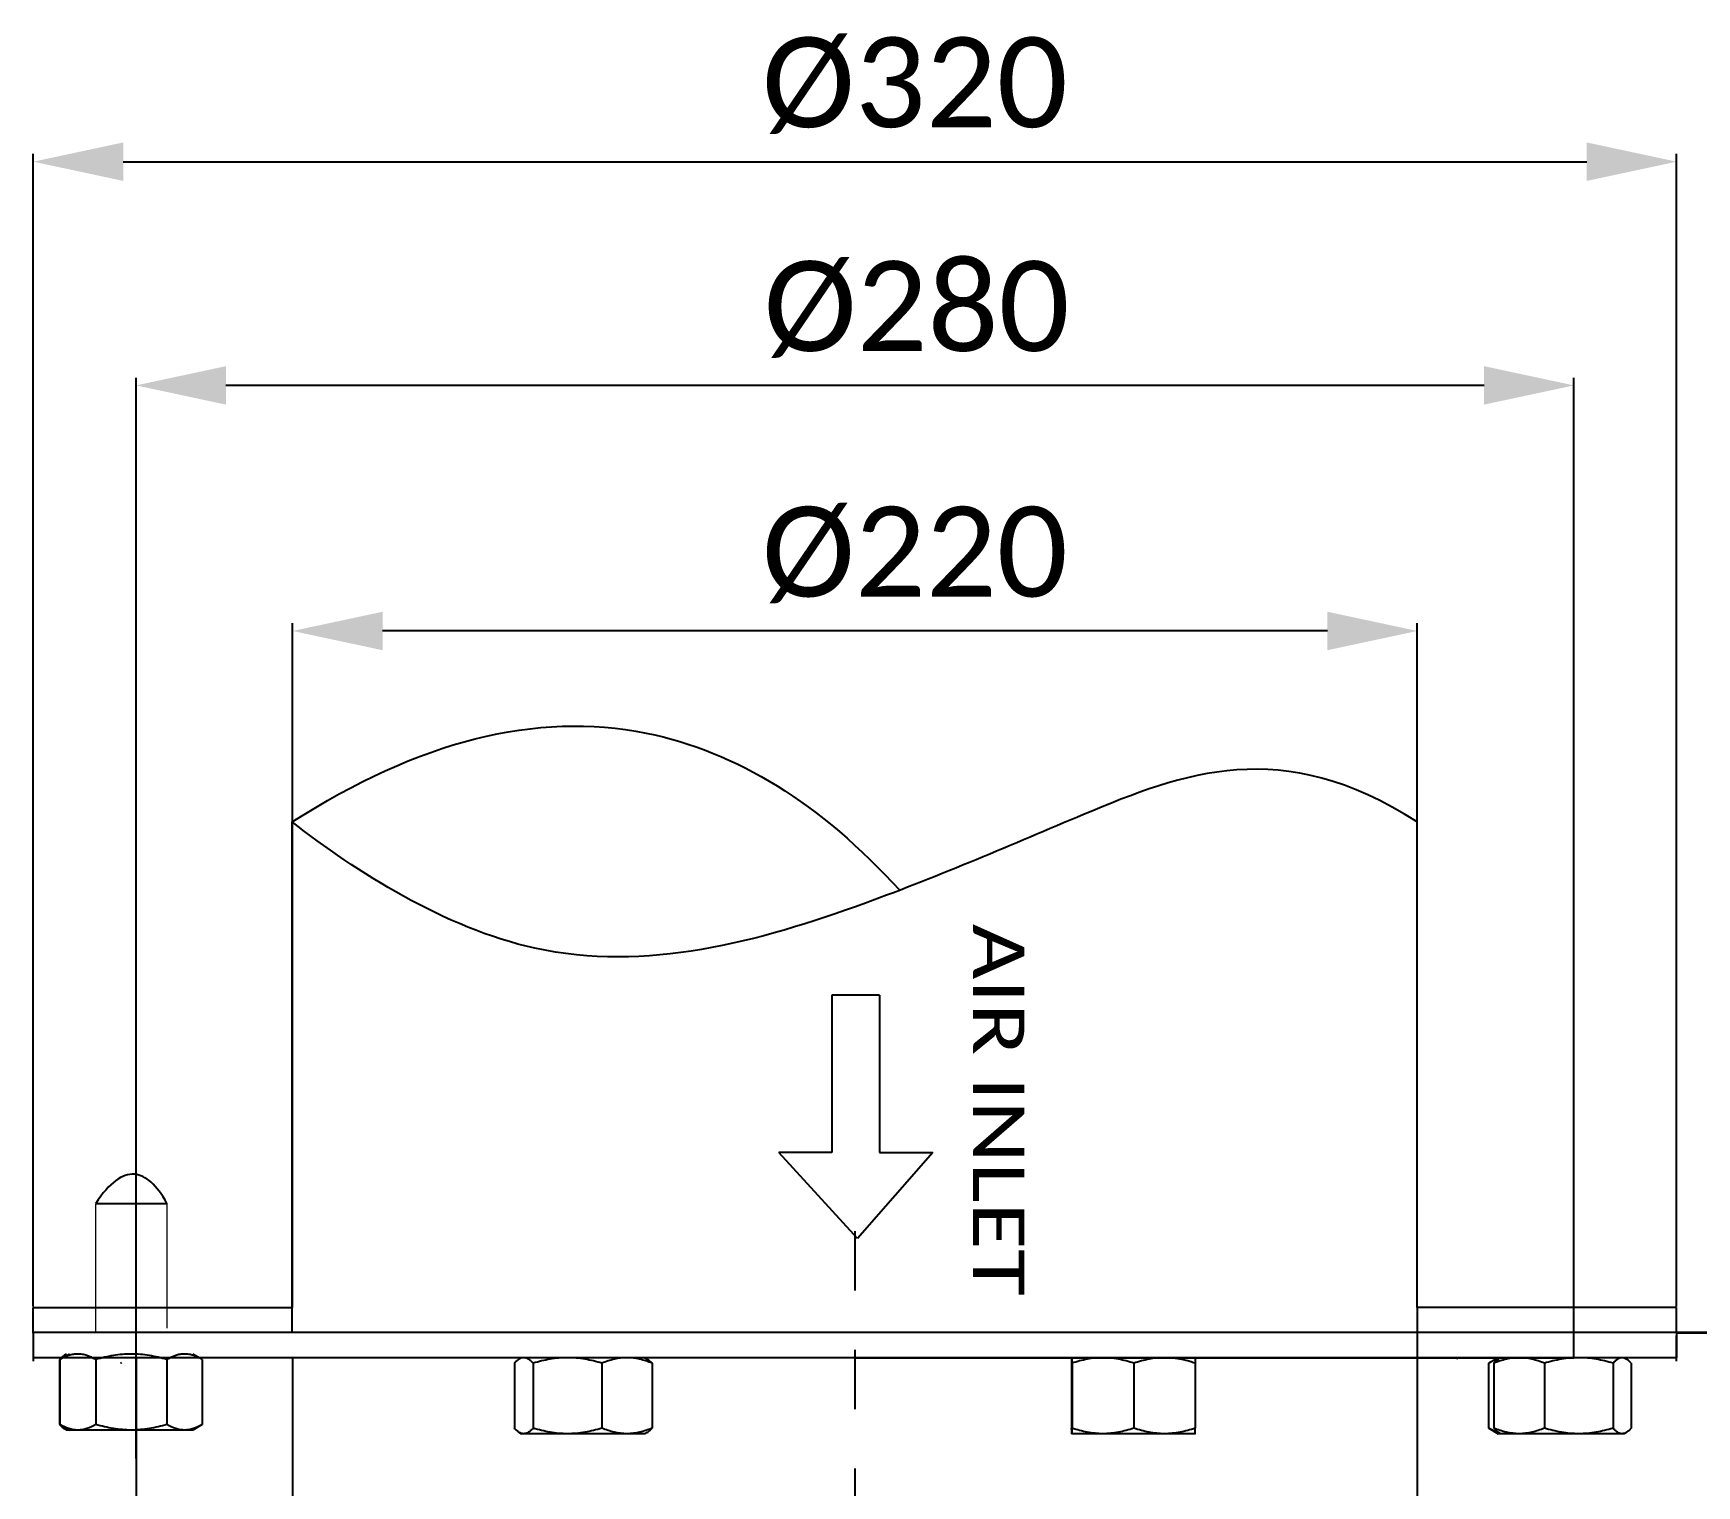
# Model space of a CAD drawing. Header units: millimetres. Extents: x 233 to 4124, y -943 to 2529.
# Drawn here: x 545.1 to 869, y 1400.6 to 1683.5 of the extents above; entities that cross this region are included whole.
import ezdxf
from ezdxf.enums import TextEntityAlignment as Align

# ---------------------------------------------------------------- set-up
doc = ezdxf.new("R2010")
doc.units = ezdxf.units.MM
doc.header["$LTSCALE"] = 115.5
doc.header["$PDMODE"] = 3
doc.header["$PDSIZE"] = 8
doc.linetypes.add('DASHED', pattern=[0.2, 0.1, -0.1])
doc.layers.get('0').update_dxf_attribs({"linetype": 'CONTINUOUS'})
doc.layers.get('Defpoints').update_dxf_attribs({"linetype": 'CONTINUOUS'})
doc.layers.add('00_BUW_DATUM', color=7, linetype='CONTINUOUS')
doc.styles.get("Standard").update_dxf_attribs({"font": 'calibri.ttf'})
doc.dimstyles.new('DIMSTYLE_3', dxfattribs={"dimtxt": 17.5, "dimasz": 17.5, "dimexe": 1.5, "dimexo": 1, "dimgap": 0.875, "dimtad": 1, "dimdsep": 46, "dimtxsty": 'Standard', "dimblk": '_FILLED', "dimblk1": '_FILLED', "dimblk2": '_FILLED', "dimcen": 0.09, "dimazin": 2, "dimtp": 0.01, "dimtm": 0.01, "dimtfac": 1, "dimtofl": 0, "dimtmove": 0, "dimatfit": 3, "dimldrblk": '_FILLED', "dimfxl": 1, "dimtolj": 1, "dimarcsym": 0})
doc.dimstyles.get("Standard").update_dxf_attribs({"dimtxt": 17.5, "dimasz": 17.5, "dimexe": 1.5, "dimexo": 1, "dimtad": 1, "dimdsep": 46, "dimtxsty": 'Standard', "dimblk": '_FILLED', "dimblk1": '_FILLED', "dimblk2": '_FILLED', "dimcen": 0.09, "dimazin": 2, "dimtol": 1, "dimtp": 0.01, "dimtm": 0.01, "dimtfac": 1, "dimtofl": 0, "dimtmove": 0, "dimatfit": 3, "dimldrblk": '_FILLED', "dimfxl": 1, "dimtolj": 1, "dimarcsym": 0})

# ---------------------------------------------------------------- blocks, each defined once
blk = doc.blocks.new('_FILLED')
at = {"color": 0, "linetype": 'ByBlock'}
blk.add_solid([(0, 0), (-1, 0.214), (-1, -0.214)], dxfattribs=at)
blk = doc.blocks.new('*D196')
at = {"color": 0, "linetype": 'Continuous', "lineweight": -2}
for p, q in [((595.63, 1435.52), (595.63, 1568.56)), ((814.63, 1435.52), (814.63, 1568.56)), ((797.13, 1567.06), (613.13, 1567.06))]:
    blk.add_line(p, q, dxfattribs=at)
at = {"layer": 'Defpoints', "color": 0}
for p in [(595.63, 1567.06), (595.63, 1434.52), (814.63, 1434.52)]:
    blk.add_point(p, dxfattribs=at)
at = {"color": 0, "linetype": 'ByBlock', "lineweight": -2, "xscale": 17.5, "yscale": 17.5, "zscale": 17.5, "rotation": 180}
blk.add_blockref('_FILLED', (595.63, 1567.06), dxfattribs=at)
at = {"color": 0, "linetype": 'ByBlock', "lineweight": -2, "xscale": 17.5, "yscale": 17.5, "zscale": 17.5}
blk.add_blockref('_FILLED', (814.63, 1567.06), dxfattribs=at)
at = {"color": 0, "insert": (716.79, 1591.26), "char_height": 17.5, "attachment_point": 2, "line_spacing_factor": 0.9}
blk.add_mtext('\\A1;%%c220', dxfattribs=at)
blk = doc.blocks.new('*D199')
at = {"color": 0, "linetype": 'Continuous', "lineweight": -2}
for p, q in [((545.13, 1435.52), (545.13, 1659.96)), ((865.13, 1435.52), (865.13, 1659.96)), ((562.63, 1658.46), (847.63, 1658.46))]:
    blk.add_line(p, q, dxfattribs=at)
at = {"layer": 'Defpoints', "color": 0}
for p in [(865.13, 1658.46), (545.13, 1434.52), (865.13, 1434.52)]:
    blk.add_point(p, dxfattribs=at)
at = {"color": 0, "linetype": 'ByBlock', "lineweight": -2, "xscale": 17.5, "yscale": 17.5, "zscale": 17.5, "rotation": 180}
blk.add_blockref('_FILLED', (545.13, 1658.46), dxfattribs=at)
at = {"color": 0, "linetype": 'ByBlock', "lineweight": -2, "xscale": 17.5, "yscale": 17.5, "zscale": 17.5}
blk.add_blockref('_FILLED', (865.13, 1658.46), dxfattribs=at)
at = {"color": 0, "insert": (716.79, 1682.67), "char_height": 17.5, "attachment_point": 2, "line_spacing_factor": 0.9}
blk.add_mtext('\\A1;%%c320', dxfattribs=at)
blk = doc.blocks.new('*D202')
at = {"color": 0, "linetype": 'Continuous', "lineweight": -2}
for p, q in [((565.13, 1405.9), (565.13, 1616.39)), ((845.13, 1455.52), (845.13, 1616.39)), ((827.63, 1614.89), (582.63, 1614.89))]:
    blk.add_line(p, q, dxfattribs=at)
at = {"layer": 'Defpoints', "color": 0}
for p in [(565.13, 1614.89), (845.13, 1454.52), (565.13, 1404.9)]:
    blk.add_point(p, dxfattribs=at)
at = {"color": 0, "linetype": 'ByBlock', "lineweight": -2, "xscale": 17.5, "yscale": 17.5, "zscale": 17.5, "rotation": 180}
blk.add_blockref('_FILLED', (565.13, 1614.89), dxfattribs=at)
at = {"color": 0, "linetype": 'ByBlock', "lineweight": -2, "xscale": 17.5, "yscale": 17.5, "zscale": 17.5}
blk.add_blockref('_FILLED', (845.13, 1614.89), dxfattribs=at)
at = {"color": 0, "insert": (717.14, 1639.09), "char_height": 17.5, "attachment_point": 2, "line_spacing_factor": 0.9}
blk.add_mtext('\\A1;%%c280', dxfattribs=at)
blk = doc.blocks.new('ARROW_2_BL1', base_point=(965.05, 1014.41))
at = {"color": 7, "linetype": 'Continuous'}
for p, q in [((972, 1019.03), (972, 1029.41)), ((972, 1029.41), (988.75, 1014.72)), ((941.36, 1019.03), (941.36, 1009.78)), ((941.36, 1019.03), (972, 1019.03)), ((988.75, 1014.72), (972, 999.41)), ((941.36, 1009.78), (972, 1009.78)), ((972, 1009.78), (972, 999.41))]:
    blk.add_line(p, q, dxfattribs=at)
blk = doc.blocks.new('*D203')
at = {"color": 0, "lineweight": -2}
for p, q in [((855.49, 1430.52), (946.3, 1430.52)), ((944.8, 1413.02), (944.8, 1390.11)), ((944.8, 1348.02), (944.8, 1370.93)), ((858.17, 1330.52), (946.3, 1330.52))]:
    blk.add_line(p, q, dxfattribs=at)
at = {"layer": 'Defpoints', "color": 0}
for p in [(854.49, 1430.52), (857.17, 1330.52), (944.8, 1330.52)]:
    blk.add_point(p, dxfattribs=at)
at = {"color": 0, "linetype": 'ByBlock', "lineweight": -2, "xscale": 17.5, "yscale": 17.5, "zscale": 17.5}
for p, rotation in [((944.8, 1430.52), 90), ((944.8, 1330.52), 270)]:
    blk.add_blockref('_FILLED', p, dxfattribs=dict(at, rotation=rotation))
at = {"color": 0, "insert": (944.8, 1380.52), "char_height": 17.5, "attachment_point": 5}
blk.add_mtext('\\A1;\\A1;100', dxfattribs=at)

msp = doc.modelspace()

# ---------------------------------------------------------------- linework, layer by layer
at = {"linetype": 'Continuous'}
for p, q in [((595.62037, 1435.32421), (595.62037, 1535.32421)), ((814.63067, 1435.32421), (814.63067, 1535.32421)), ((595.55267, 1430.51963), (595.55267, 1529.8623)), ((557.29747, 1455.5771), (571.1537, 1455.5771)), ((545.12037, 1435.32421), (595.62037, 1435.32421)), ((545.12037, 1430.32421), (545.12037, 1435.32421)), ((814.63067, 1435.32421), (814.62555, 1421.51963)), ((865.13067, 1435.32421), (814.63067, 1435.32421)), ((865.13067, 1430.32421), (865.13067, 1435.32421)), ((545.12552, 1430.51963), (865.12552, 1430.51963)), ((545.12552, 1430.51963), (545.12552, 1425.51963)), ((545.12552, 1429.8623), (545.12552, 1424.8623)), ((865.12552, 1430.51963), (865.12552, 1425.51963)), ((865.12552, 1424.8623), (865.12552, 1429.8623)), ((1034.63067, 1430.32421), (865.13067, 1430.32421)), ((865.12552, 1425.51963), (545.12552, 1425.51963)), ((595.62552, 1425.51963), (595.62552, 1347.05599)), ((814.62552, 1421.51963), (814.62552, 1347.05599))]:
    msp.add_line(p, q, dxfattribs=at)
for p, q in [((845.12552, 1425.51963), (845.12552, 1502.04494)), ((705.12552, 1425.51963), (565.12552, 1425.51963)), ((565.12552, 1425.51963), (565.12552, 1379.15212)), ((705.12552, 1425.51963), (845.12552, 1425.51963)), ((705.12552, 1425.51963), (845.12552, 1425.51963))]:
    msp.add_line(p, q)
at = {"linetype": 'DASHED'}
msp.add_line((705.12552, 1450.16492), (705.12552, 1391.51998), dxfattribs=at)
at = {"linetype": 'Continuous', "const_width": 0.25}
for points in [[(557.29747, 1430.5771), (557.29747, 1455.5771)], [(571.1537, 1431.23443), (571.1537, 1455.5771)]]:
    msp.add_lwpolyline(points, dxfattribs=at)
at = {"linetype": 'Continuous'}
for points, knots in [([(595.55267, 1529.8623), (620.09757, 1545.6822), (661.85095, 1556.16719), (698.43114, 1533.46984), (713.83411, 1516.55396)], [0, 0, 0, 0, 0.550330011, 1, 1, 1, 1]), ([(814.62552, 1529.8623), (788.11382, 1546.84507), (755.77087, 1534.27118), (701.94652, 1510.66505), (646.19009, 1495.68141), (607.94473, 1520.21414), (595.55267, 1529.8623)], [0, 0, 0, 0, 0.283882304, 0.483821584, 0.767568607, 1, 1, 1, 1]), ([(571.1537, 1455.5771), (569.12844, 1459.16389), (564.68726, 1463.16031), (559.90915, 1459.57351), (557.29747, 1455.5771)], [0, 0, 0, 0, 0.472991657, 1, 1, 1, 1])]:
    msp.add_open_spline(points, degree=3, knots=knots, dxfattribs=at)
at = {"layer": '00_BUW_DATUM', "linetype": 'Continuous'}
for p, q in [((552.16484, 1426.23443), (550.34864, 1425.18584)), ((551.62235, 1426.23443), (551.21571, 1425.99965)), ((578.02106, 1425.16263), (576.16484, 1426.23443)), ((640.20536, 1425.51963), (639.76501, 1425.26539)), ((664.20536, 1425.51963), (664.64571, 1425.26539)), ((822.73824, 1425.51963), (822.3316, 1425.28485)), ((830.36343, 1425.51963), (828.54723, 1424.47105)), ((854.90591, 1425.51963), (855.31256, 1425.28485)), ((550.25642, 1425.16263), (550.25642, 1412.50622)), ((550.30861, 1425.16263), (550.30861, 1412.50622)), ((557.29747, 1425.16263), (557.29747, 1412.50622)), ((562.29363, 1424.50254), (562.14687, 1424.44783)), ((562.23493, 1424.48336), (562.14687, 1424.44783)), ((562.23974, 1424.47102), (562.19906, 1424.44783)), ((562.23999, 1424.46933), (562.19906, 1424.44783)), ((562.29285, 1424.50646), (562.23493, 1424.48336)), ((571.1537, 1425.16263), (571.1537, 1412.50622)), ((578.02106, 1425.16263), (578.02106, 1412.50622)), ((638.80311, 1424.44783), (638.80311, 1411.79142)), ((642.45713, 1424.44783), (642.45713, 1411.79142)), ((655.85938, 1424.44783), (655.85938, 1411.79142)), ((665.60761, 1424.44783), (665.60761, 1411.79142)), ((747.32043, 1424.44783), (747.32043, 1411.79142)), ((747.39058, 1424.44783), (747.39058, 1411.79142)), ((759.4255, 1424.44783), (759.4255, 1411.79142)), ((771.39027, 1424.44783), (771.39027, 1411.79142)), ((828.54789, 1424.47102), (828.5072, 1424.44783)), ((828.54813, 1424.46933), (828.5072, 1424.44783)), ((828.5072, 1424.44783), (828.5072, 1411.79142)), ((829.53998, 1424.44783), (829.53998, 1411.79142)), ((839.38742, 1424.44783), (839.38742, 1411.79142)), ((852.75335, 1424.44783), (852.75335, 1411.79142)), ((856.27185, 1424.44783), (856.27185, 1411.79142)), ((550.40319, 1412.45151), (550.25642, 1412.50622)), ((550.30196, 1412.48779), (550.25642, 1412.50622)), ((550.4024, 1412.44759), (550.30196, 1412.48779)), ((550.34954, 1412.48472), (550.30861, 1412.50622)), ((550.34929, 1412.48304), (550.30861, 1412.50622)), ((550.34864, 1412.48301), (552.16484, 1411.43443)), ((578.02106, 1412.50622), (576.16484, 1411.43443)), ((551.21571, 1411.6692), (551.62235, 1411.43443)), ((576.16484, 1411.43443), (551.62235, 1411.43443)), ((639.76501, 1410.97386), (640.20536, 1410.71963)), ((664.20536, 1410.71963), (640.20536, 1410.71963)), ((664.64571, 1410.97386), (664.20536, 1410.71963)), ((771.35519, 1410.71963), (747.3555, 1410.71963)), ((828.54813, 1411.76993), (828.5072, 1411.79142)), ((828.54789, 1411.76824), (828.5072, 1411.79142)), ((828.54723, 1411.76821), (830.36343, 1410.71963)), ((854.90591, 1410.71963), (830.36343, 1410.71963)), ((830.49927, 1410.9544), (830.90591, 1410.71963)), ((855.31256, 1410.9544), (854.90591, 1410.71963))]:
    msp.add_line(p, q, dxfattribs=at)
for centre, radius, start, end in [((824.03298, 1419.14051), 6.3992, 104.7797473, 105.4715017), ((567.45428, 1419.77943), 7.06842, 138.3611442, 138.665115), ((567.28516, 1419.92986), 6.84208, 137.9769524, 138.3615585), ((555.56383, 1417.17462), 7.06842, 221.334885, 221.6388558), ((555.39471, 1417.0242), 6.84208, 221.6384415, 222.0230476), ((832.20065, 1417.09873), 6.39918, 254.5286946, 255.2202533)]:
    msp.add_arc(centre, radius, start, end, dxfattribs=at)
for points, knots in [([(550.31189, 1425.22494), (550.45289, 1425.3814), (550.73291, 1425.66527), (551.05346, 1425.90596), (551.21571, 1425.99965)], [0, 0, 0, 0, 0.529233617, 1, 1, 1, 1]), ([(553.80304, 1426.23443), (553.51024, 1426.23443), (552.91806, 1426.18449), (551.7346, 1425.89225), (550.89219, 1425.49381), (550.34929, 1425.18581)], [0, 0, 0, 0, 0.240940645, 0.486377773, 1, 1, 1, 1]), ([(557.29747, 1425.16263), (556.74857, 1425.47679), (555.89677, 1425.88392), (554.69891, 1426.18324), (554.0994, 1426.23443), (553.80304, 1426.23443)], [0, 0, 0, 0, 0.513849028, 0.759221037, 1, 1, 1, 1]), ([(564.22559, 1426.23443), (563.05445, 1426.23443), (560.70838, 1426.02982), (558.42314, 1425.48758), (557.29747, 1425.16263)], [0, 0, 0, 0, 0.499895532, 1, 1, 1, 1]), ([(571.1537, 1425.16263), (570.02804, 1425.48758), (567.7428, 1426.02982), (565.39673, 1426.23443), (564.22559, 1426.23443)], [0, 0, 0, 0, 0.500104482, 1, 1, 1, 1]), ([(574.58738, 1426.23443), (574.29615, 1426.23443), (573.70669, 1426.18318), (572.52863, 1425.88347), (571.69234, 1425.47636), (571.1537, 1425.16263)], [0, 0, 0, 0, 0.240367425, 0.485536153, 1, 1, 1, 1]), ([(577.98103, 1425.18584), (577.4483, 1425.49342), (576.62122, 1425.89183), (575.45736, 1426.18444), (574.87513, 1426.23443), (574.58738, 1426.23443)], [0, 0, 0, 0, 0.514227646, 0.759464065, 1, 1, 1, 1]), ([(639.76501, 1425.26539), (639.59257, 1425.16582), (639.25209, 1424.9116), (638.95343, 1424.61238), (638.80311, 1424.44783)], [0, 0, 0, 0, 0.471854684, 1, 1, 1, 1]), ([(642.45713, 1424.44783), (642.31535, 1424.60304), (642.03314, 1424.88698), (641.58037, 1425.23523), (641.1138, 1425.46417), (640.78648, 1425.51963), (640.63012, 1425.51963)], [0, 0, 0, 0, 0.289894401, 0.550884782, 0.784376546, 1, 1, 1, 1]), ([(649.15825, 1425.51963), (648.02522, 1425.51963), (645.75362, 1425.31463), (643.5449, 1424.77248), (642.45713, 1424.44783)], [0, 0, 0, 0, 0.499527276, 1, 1, 1, 1]), ([(655.85938, 1424.44783), (654.77161, 1424.77248), (652.56289, 1425.31463), (650.29129, 1425.51963), (649.15825, 1425.51963)], [0, 0, 0, 0, 0.500472739, 1, 1, 1, 1]), ([(660.73349, 1425.51963), (659.90673, 1425.51963), (658.2309, 1425.30918), (656.64101, 1424.76856), (655.85938, 1424.44783)], [0, 0, 0, 0, 0.494582853, 1, 1, 1, 1]), ([(665.60761, 1424.44783), (664.82597, 1424.76856), (663.23608, 1425.30918), (661.56026, 1425.51963), (660.73349, 1425.51963)], [0, 0, 0, 0, 0.505417161, 1, 1, 1, 1]), ([(664.64571, 1425.26539), (664.81815, 1425.16582), (665.15863, 1424.9116), (665.45729, 1424.61238), (665.60761, 1424.44783)], [0, 0, 0, 0, 0.471854684, 1, 1, 1, 1]), ([(747.3555, 1425.51963), (747.35378, 1425.51963), (747.35287, 1425.51039), (747.35031, 1425.4991), (747.3486, 1425.47448), (747.3463, 1425.44303), (747.3442, 1425.4018), (747.34103, 1425.33023), (747.33731, 1425.22028), (747.33303, 1425.06562), (747.32876, 1424.88237), (747.32449, 1424.67327), (747.32179, 1424.52555), (747.32043, 1424.44783)], [0, 0, 0, 0, 0.004811009, 0.017946575, 0.039568801, 0.069620026, 0.107929537, 0.154290339, 0.270245159, 0.415275704, 0.586941558, 0.782685582, 1, 1, 1, 1]), ([(747.39058, 1424.44783), (747.38922, 1424.52555), (747.38651, 1424.67327), (747.38225, 1424.88237), (747.37798, 1425.06562), (747.3737, 1425.22028), (747.36997, 1425.33023), (747.3668, 1425.4018), (747.3647, 1425.44303), (747.36241, 1425.47448), (747.36069, 1425.4991), (747.35813, 1425.51039), (747.35722, 1425.51963), (747.3555, 1425.51963)], [0, 0, 0, 0, 0.217314417, 0.413058443, 0.584724309, 0.729754853, 0.845709679, 0.892070477, 0.930379975, 0.960431206, 0.982053437, 0.995188996, 1, 1, 1, 1]), ([(753.40804, 1425.51963), (752.38972, 1425.51963), (750.34192, 1425.31315), (748.36403, 1424.77137), (747.39058, 1424.44783)], [0, 0, 0, 0, 0.498167736, 1, 1, 1, 1]), ([(759.4255, 1424.44783), (758.45205, 1424.77137), (756.47416, 1425.31315), (754.42636, 1425.51963), (753.40804, 1425.51963)], [0, 0, 0, 0, 0.501832278, 1, 1, 1, 1]), ([(765.40789, 1425.51963), (764.39545, 1425.51963), (762.3591, 1425.31306), (760.39308, 1424.77131), (759.4255, 1424.44783)], [0, 0, 0, 0, 0.498085788, 1, 1, 1, 1]), ([(771.39027, 1424.44783), (771.03958, 1424.56507), (769.63585, 1425.00394), (768.18699, 1425.31124), (767.09196, 1425.42871)], [0, 0, 0, 0, 0.251358072, 1, 1, 1, 1]), ([(771.35519, 1425.51963), (771.35692, 1425.51963), (771.35782, 1425.51039), (771.36038, 1425.4991), (771.3621, 1425.47448), (771.36439, 1425.44303), (771.3665, 1425.4018), (771.36966, 1425.33023), (771.37339, 1425.22028), (771.37767, 1425.06562), (771.38194, 1424.88237), (771.38621, 1424.67327), (771.38891, 1424.52555), (771.39027, 1424.44783)], [0, 0, 0, 0, 0.004811009, 0.017946575, 0.039568801, 0.069620026, 0.107929537, 0.154290339, 0.270245159, 0.415275704, 0.586941558, 0.782685582, 1, 1, 1, 1]), ([(830.49361, 1425.30782), (830.3278, 1425.26193), (829.6538, 1425.04603), (829.01326, 1424.73503), (828.54789, 1424.47102)], [0, 0, 0, 0, 0.243320419, 1, 1, 1, 1]), ([(834.4637, 1425.51963), (833.62863, 1425.51963), (831.93675, 1425.30941), (830.32996, 1424.76872), (829.53998, 1424.44783)], [0, 0, 0, 0, 0.494788114, 1, 1, 1, 1]), ([(829.53998, 1424.44783), (829.68921, 1424.61748), (829.98508, 1424.9247), (830.32627, 1425.18496), (830.49927, 1425.28485)], [0, 0, 0, 0, 0.53074251, 1, 1, 1, 1]), ([(839.38742, 1424.44783), (838.59744, 1424.76872), (836.99065, 1425.30941), (835.29877, 1425.51963), (834.4637, 1425.51963)], [0, 0, 0, 0, 0.505211901, 1, 1, 1, 1]), ([(846.07039, 1425.51963), (844.9404, 1425.51963), (842.67476, 1425.31459), (840.47215, 1424.77246), (839.38742, 1424.44783)], [0, 0, 0, 0, 0.499496253, 1, 1, 1, 1]), ([(852.75335, 1424.44783), (851.66862, 1424.77246), (849.46601, 1425.31459), (847.20037, 1425.51963), (846.07039, 1425.51963)], [0, 0, 0, 0, 0.500503761, 1, 1, 1, 1]), ([(854.5126, 1425.51963), (854.36189, 1425.51963), (854.04536, 1425.46372), (853.59607, 1425.23419), (853.16053, 1424.88595), (852.88961, 1424.60274), (852.75335, 1424.44783)], [0, 0, 0, 0, 0.213472858, 0.446031299, 0.707770535, 1, 1, 1, 1]), ([(856.27185, 1424.44783), (856.12262, 1424.61748), (855.82675, 1424.9247), (855.48556, 1425.18496), (855.31256, 1425.28485)], [0, 0, 0, 0, 0.53074251, 1, 1, 1, 1]), ([(550.31189, 1412.44391), (550.45289, 1412.28745), (550.73291, 1412.00358), (551.05346, 1411.76289), (551.21571, 1411.6692)], [0, 0, 0, 0, 0.529233617, 1, 1, 1, 1]), ([(553.80304, 1411.43443), (553.51024, 1411.43443), (552.91806, 1411.48436), (551.7346, 1411.77661), (550.89219, 1412.17504), (550.34929, 1412.48304)], [0, 0, 0, 0, 0.240940645, 0.486377773, 1, 1, 1, 1]), ([(557.29747, 1412.50622), (556.74857, 1412.19206), (555.89677, 1411.78493), (554.69891, 1411.48561), (554.0994, 1411.43443), (553.80304, 1411.43443)], [0, 0, 0, 0, 0.513849028, 0.759221037, 1, 1, 1, 1]), ([(564.22559, 1411.43443), (563.05445, 1411.43443), (560.70838, 1411.63903), (558.42314, 1412.18127), (557.29747, 1412.50622)], [0, 0, 0, 0, 0.499895532, 1, 1, 1, 1]), ([(571.1537, 1412.50622), (570.02804, 1412.18127), (567.7428, 1411.63903), (565.39673, 1411.43443), (564.22559, 1411.43443)], [0, 0, 0, 0, 0.500104482, 1, 1, 1, 1]), ([(574.58738, 1411.43443), (574.29615, 1411.43443), (573.70669, 1411.48567), (572.52863, 1411.78538), (571.69234, 1412.19249), (571.1537, 1412.50622)], [0, 0, 0, 0, 0.240367425, 0.485536153, 1, 1, 1, 1]), ([(577.98103, 1412.48301), (577.4483, 1412.17543), (576.62122, 1411.77703), (575.45736, 1411.48441), (574.87513, 1411.43443), (574.58738, 1411.43443)], [0, 0, 0, 0, 0.514227646, 0.759464065, 1, 1, 1, 1]), ([(639.76501, 1410.97387), (639.59257, 1411.07343), (639.25209, 1411.32766), (638.95343, 1411.62688), (638.80311, 1411.79142)], [0, 0, 0, 0, 0.471854684, 1, 1, 1, 1]), ([(640.63012, 1410.71963), (640.48391, 1410.71963), (640.17935, 1410.76759), (639.90099, 1410.89536), (639.76501, 1410.97387)], [0, 0, 0, 0, 0.482186766, 1, 1, 1, 1]), ([(642.45713, 1411.79142), (642.31535, 1411.63622), (642.03314, 1411.35228), (641.58037, 1411.00402), (641.1138, 1410.77508), (640.78648, 1410.71963), (640.63012, 1410.71963)], [0, 0, 0, 0, 0.289894401, 0.550884782, 0.784376546, 1, 1, 1, 1]), ([(649.15825, 1410.71963), (648.02522, 1410.71963), (645.75362, 1410.92463), (643.5449, 1411.46677), (642.45713, 1411.79142)], [0, 0, 0, 0, 0.499527276, 1, 1, 1, 1]), ([(655.85938, 1411.79142), (654.77161, 1411.46677), (652.56289, 1410.92463), (650.29129, 1410.71963), (649.15825, 1410.71963)], [0, 0, 0, 0, 0.500472739, 1, 1, 1, 1]), ([(660.73349, 1410.71963), (659.90673, 1410.71963), (658.2309, 1410.93008), (656.64101, 1411.4707), (655.85938, 1411.79142)], [0, 0, 0, 0, 0.494582853, 1, 1, 1, 1]), ([(665.60761, 1411.79142), (664.82597, 1411.4707), (663.23608, 1410.93008), (661.56026, 1410.71963), (660.73349, 1410.71963)], [0, 0, 0, 0, 0.505417161, 1, 1, 1, 1]), ([(664.64571, 1410.97387), (664.81815, 1411.07343), (665.15863, 1411.32766), (665.45729, 1411.62688), (665.60761, 1411.79142)], [0, 0, 0, 0, 0.471854684, 1, 1, 1, 1]), ([(747.3555, 1410.71963), (747.35378, 1410.71963), (747.35287, 1410.72887), (747.35031, 1410.74016), (747.3486, 1410.76478), (747.3463, 1410.79622), (747.3442, 1410.83746), (747.34103, 1410.90903), (747.33731, 1411.01898), (747.33303, 1411.17364), (747.32876, 1411.35689), (747.32449, 1411.56599), (747.32179, 1411.71371), (747.32043, 1411.79142)], [0, 0, 0, 0, 0.004811009, 0.017946575, 0.039568801, 0.069620026, 0.107929537, 0.154290339, 0.270245159, 0.415275704, 0.586941558, 0.782685582, 1, 1, 1, 1]), ([(747.39058, 1411.79142), (747.38922, 1411.71371), (747.38651, 1411.56599), (747.38225, 1411.35689), (747.37798, 1411.17364), (747.3737, 1411.01898), (747.36997, 1410.90903), (747.3668, 1410.83746), (747.3647, 1410.79622), (747.36241, 1410.76478), (747.36069, 1410.74016), (747.35813, 1410.72887), (747.35722, 1410.71963), (747.3555, 1410.71963)], [0, 0, 0, 0, 0.217314417, 0.413058443, 0.584724309, 0.729754853, 0.845709679, 0.892070477, 0.930379975, 0.960431206, 0.982053437, 0.995188996, 1, 1, 1, 1]), ([(753.40804, 1410.71963), (752.38972, 1410.71963), (750.34192, 1410.92611), (748.36403, 1411.46788), (747.39058, 1411.79142)], [0, 0, 0, 0, 0.498167736, 1, 1, 1, 1]), ([(759.4255, 1411.79142), (758.45205, 1411.46788), (756.47416, 1410.92611), (754.42636, 1410.71963), (753.40804, 1410.71963)], [0, 0, 0, 0, 0.501832278, 1, 1, 1, 1]), ([(765.40789, 1410.71963), (764.39545, 1410.71963), (762.3591, 1410.9262), (760.39308, 1411.46795), (759.4255, 1411.79142)], [0, 0, 0, 0, 0.498085788, 1, 1, 1, 1]), ([(771.39027, 1411.79142), (770.42269, 1411.46795), (768.45667, 1410.9262), (766.42032, 1410.71963), (765.40789, 1410.71963)], [0, 0, 0, 0, 0.501914226, 1, 1, 1, 1]), ([(771.35519, 1410.71963), (771.35692, 1410.71963), (771.35782, 1410.72887), (771.36038, 1410.74016), (771.3621, 1410.76478), (771.36439, 1410.79622), (771.3665, 1410.83746), (771.36966, 1410.90903), (771.37339, 1411.01898), (771.37767, 1411.17364), (771.38194, 1411.35689), (771.38621, 1411.56599), (771.38891, 1411.71371), (771.39027, 1411.79142)], [0, 0, 0, 0, 0.004811009, 0.017946575, 0.039568801, 0.069620026, 0.107929537, 0.154290339, 0.270245159, 0.415275704, 0.586941558, 0.782685582, 1, 1, 1, 1]), ([(830.49364, 1410.93143), (830.32782, 1410.97733), (829.65381, 1411.19322), (829.01327, 1411.50422), (828.54789, 1411.76824)], [0, 0, 0, 0, 0.243320359, 1, 1, 1, 1]), ([(829.53998, 1411.79142), (829.68921, 1411.62177), (829.98508, 1411.31456), (830.32627, 1411.0543), (830.49927, 1410.95441)], [0, 0, 0, 0, 0.53074251, 1, 1, 1, 1]), ([(834.4637, 1410.71963), (833.62863, 1410.71963), (831.93675, 1410.92985), (830.32996, 1411.47054), (829.53998, 1411.79142)], [0, 0, 0, 0, 0.494788114, 1, 1, 1, 1]), ([(839.38742, 1411.79142), (838.59744, 1411.47054), (836.99065, 1410.92985), (835.29877, 1410.71963), (834.4637, 1410.71963)], [0, 0, 0, 0, 0.505211901, 1, 1, 1, 1]), ([(846.07039, 1410.71963), (844.9404, 1410.71963), (842.67476, 1410.92466), (840.47215, 1411.4668), (839.38742, 1411.79142)], [0, 0, 0, 0, 0.499496253, 1, 1, 1, 1]), ([(852.75335, 1411.79142), (851.66862, 1411.4668), (849.46601, 1410.92466), (847.20037, 1410.71963), (846.07039, 1410.71963)], [0, 0, 0, 0, 0.500503761, 1, 1, 1, 1]), ([(854.5126, 1410.71963), (854.36189, 1410.71963), (854.04536, 1410.77553), (853.59607, 1411.00506), (853.16053, 1411.35331), (852.88961, 1411.63652), (852.75335, 1411.79142)], [0, 0, 0, 0, 0.213472858, 0.446031299, 0.707770535, 1, 1, 1, 1]), ([(855.31256, 1410.95441), (855.18681, 1410.8818), (854.92935, 1410.76381), (854.64776, 1410.71963), (854.5126, 1410.71963)], [0, 0, 0, 0, 0.517892708, 1, 1, 1, 1]), ([(856.27185, 1411.79142), (856.12262, 1411.62177), (855.82675, 1411.31456), (855.48556, 1411.0543), (855.31256, 1410.95441)], [0, 0, 0, 0, 0.53074251, 1, 1, 1, 1])]:
    msp.add_open_spline(points, degree=3, knots=knots, dxfattribs=at)

# ---------------------------------------------------------------- block references
at = {"linetype": 'Continuous', "rotation": 270}
msp.add_blockref('ARROW_2_BL1', (705.27828, 1472.41347), dxfattribs=at)

# ---------------------------------------------------------------- texts
at = {"linetype": 'Continuous', "width": 1.181322}
msp.add_text('AIR INLET', height=10, rotation=270, dxfattribs=at).set_placement((728.13131, 1510.00695), (728.13131, 1437.55559), align=Align.FIT)

# ---------------------------------------------------------------- dimensions: what is measured, and where the dimension line sits
at = {"linetype": 'Continuous'}
dim = msp.add_linear_dim(base=(865.12552, 1658.46393), p1=(545.12552, 1434.51963), p2=(865.12552, 1434.51963), text='%%c<>', dimstyle='DIMSTYLE_3', dxfattribs=at)
dim.commit()
dim.dimension.update_dxf_attribs({"geometry": '*D199', "text_midpoint": (716.79219, 1658.46393), "dimtype": 160})
for base, p1, p2, text, picture, middle in [((565.12552, 1614.88625), (845.12552, 1454.51963), (565.12552, 1404.90282), '%%c280', '*D202', (717.14485, 1614.88625)), ((595.62552, 1567.05571), (814.62552, 1434.51963), (595.62552, 1434.51963), '%%c220', '*D196', (716.79219, 1567.05571))]:
    dim = msp.add_linear_dim(base=base, p1=p1, p2=p2, angle=180, text=text, dimstyle='DIMSTYLE_3', override={"dimtxsty": 'Standard'}, dxfattribs=at)
    dim.commit()
    dim.dimension.update_dxf_attribs({"geometry": picture, "text_midpoint": middle, "dimtype": 160})
dim = msp.add_linear_dim(base=(944.80445, 1330.51963), p1=(854.49313, 1430.51963), p2=(857.1737, 1330.51963), angle=270, text='\\A1;100', dimstyle='Standard', override={"dimtad": 0, "dimtih": 1, "dimtoh": 1, "dimdec": 4, "dimzin": 0, "dimtxsty": 'Standard', "dimcen": 18.9, "dimadec": 0, "dimazin": 0, "dimtdec": 4, "dimtzin": 0})
dim.commit()
dim.dimension.update_dxf_attribs({"geometry": '*D203', "text_midpoint": (944.80445, 1380.51963)})

doc.saveas('drawing.dxf')
